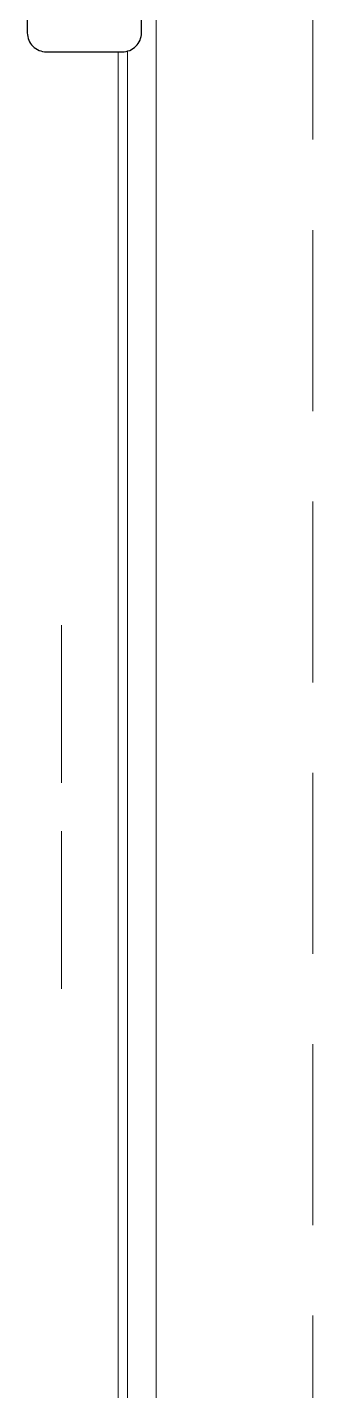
# Model space of a CAD drawing. Header units: metres. Extents: x -44 to 358, y -246 to 48.
# Drawn here: x 101.86 to 103.36, y -107.31 to -100.14 of the extents above; entities that cross this region are included whole.
import ezdxf

# ---------------------------------------------------------------- set-up
doc = ezdxf.new("R2010")
doc.units = ezdxf.units.M
doc.header["$LTSCALE"] = 0.3
doc.linetypes.add('HIDDEN2', pattern=[4.7625, 3.175, -1.5875])
for name, color, linetype, lineweight in [('A-WALL', 7, 'Continuous', 30), ('MOBILIARIOS', 252, 'Continuous', 0), ('muros bajitos', 252, 'Continuous', 5), ('piso', 251, 'Continuous', 18)]:
    doc.layers.add(name, color=color, linetype=linetype, lineweight=lineweight)
doc.layers.add('Techos 1', color=7, linetype='HIDDEN2', lineweight=9, true_color=0x42391a)

# ---------------------------------------------------------------- blocks, each defined once
blk = doc.blocks.new('PL MUEBLES 2N NASAS 09')
at = {"layer": 'A-WALL', "color": 2}
blk.add_lwpolyline([(234.4118, 51.8053), (234.0118, 51.8053, 0.414214), (233.9118, 51.7053), (233.9118, 51.4553, 0.414214), (234.0118, 51.3553), (234.4118, 51.3553, 0.414214), (234.5118, 51.4553), (234.5118, 51.7053, 0.414214)], format="xyb", close=True, dxfattribs=at)
at = {"layer": 'MOBILIARIOS', "color": 2}
for p, q in [((234.0919, 47.5057), (234.0919, 48.3357)), ((234.0919, 47.5056), (234.0919, 48.3356)), ((234.0919, 46.4213), (234.0919, 47.2513))]:
    blk.add_line(p, q, dxfattribs=at)
at = {"layer": 'muros bajitos', "color": 2}
for p, q in [((234.3886, 51.3553), (234.3886, 37.9553)), ((234.4386, 51.3589), (234.4386, 37.9516))]:
    blk.add_line(p, q, dxfattribs=at)
at = {"layer": 'piso', "color": 2}
blk.add_line((234.5886, 57.5821), (234.5886, 36.6053), dxfattribs=at)
at = {"layer": 'Techos 1', "color": 2}
blk.add_line((235.4118, 36.6053), (235.4118, 58.4053), dxfattribs=at)

msp = doc.modelspace()

# ---------------------------------------------------------------- block references
msp.add_blockref('PL MUEBLES 2N NASAS 09', (-132.0484004, -151.6197483))

doc.saveas('drawing.dxf')
